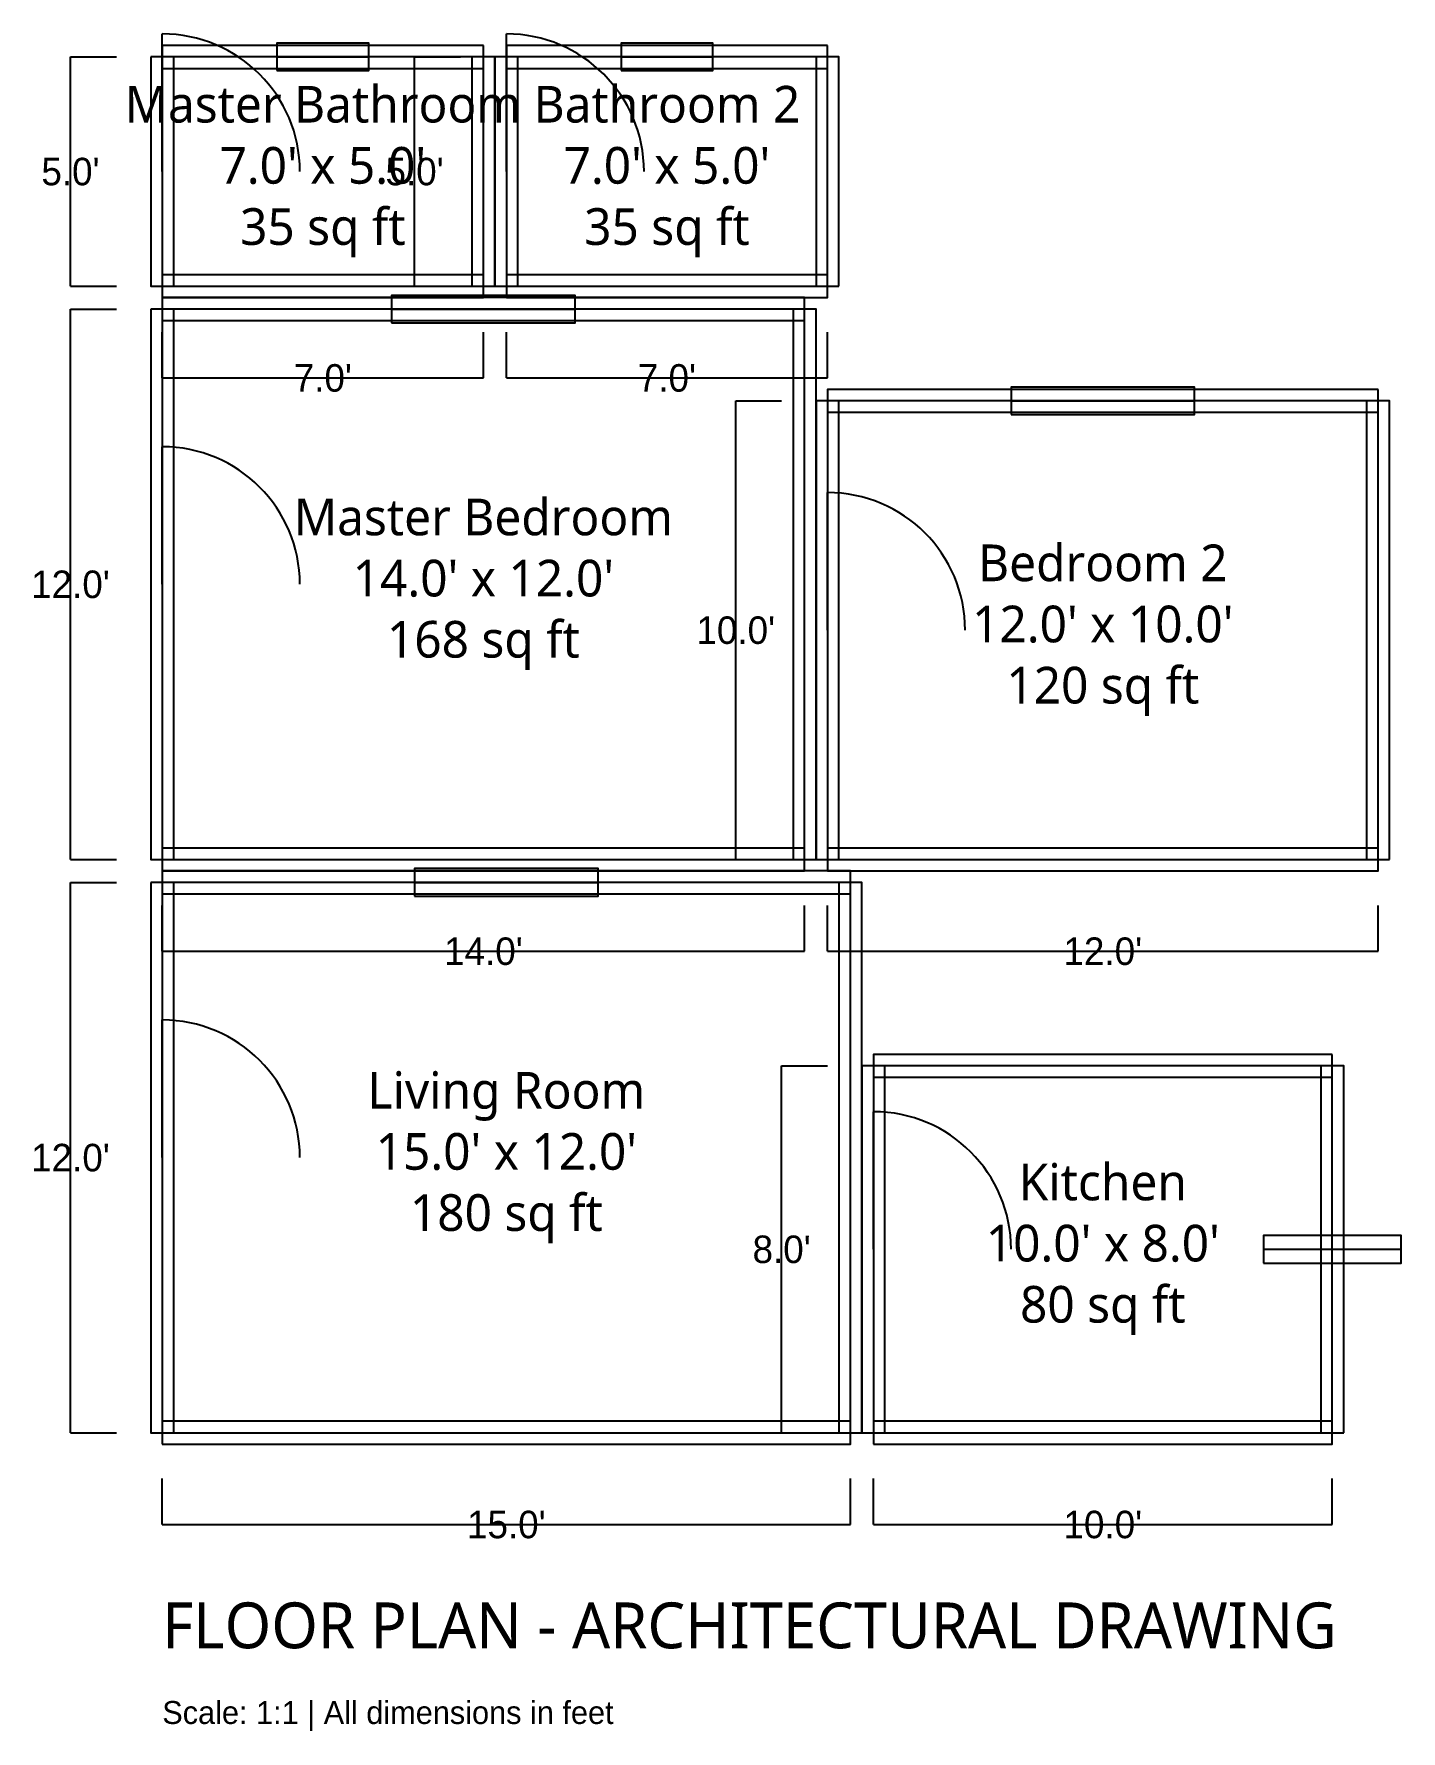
# Model space of a CAD drawing. Header units: metres. Extents: x -2.8 to 27, y -6.5 to 30.5.
import ezdxf
from ezdxf.enums import TextEntityAlignment as Align

# ---------------------------------------------------------------- set-up
doc = ezdxf.new("R2010")
doc.units = ezdxf.units.M
for name, color, linetype in [('ANNOTATIONS', 2, 'CONTINUOUS'), ('DIMENSIONS', 3, 'CONTINUOUS'), ('DOORS', 4, 'CONTINUOUS'), ('ROOM_LABELS', 1, 'CONTINUOUS'), ('WALLS', 7, 'CONTINUOUS'), ('WINDOWS', 5, 'CONTINUOUS')]:
    doc.layers.add(name, color=color, linetype=linetype)
doc.styles.add('OpenSans', font='OpenSans-Regular.ttf')

msp = doc.modelspace()

# ---------------------------------------------------------------- linework, layer by layer
at = {"layer": 'ANNOTATIONS', "color": 2}
for points in [[(0, 25), (7, 25), (7, 30), (0, 30)], [(7.5, 25), (14.5, 25), (14.5, 30), (7.5, 30)], [(0, 12.5), (14, 12.5), (14, 24.5), (0, 24.5)], [(14.5, 12.5), (26.5, 12.5), (26.5, 22.5), (14.5, 22.5)], [(0, 0), (15, 0), (15, 12), (0, 12)], [(15.5, 0), (25.5, 0), (25.5, 8), (15.5, 8)]]:
    msp.add_lwpolyline(points, close=True, dxfattribs=at)
at = {"layer": 'DIMENSIONS'}
for p, q in [((-2, 25), (-2, 30)), ((-2, 30), (-1, 30)), ((5.5, 25), (5.5, 30)), ((5.5, 30), (6.5, 30)), ((-2, 25), (-1, 25)), ((5.5, 25), (6.5, 25)), ((-2, 12.5), (-2, 24.5)), ((-2, 24.5), (-1, 24.5)), ((0, 23), (0, 24)), ((7, 23), (7, 24)), ((7.5, 23), (7.5, 24)), ((14.5, 23), (14.5, 24)), ((0, 23), (7, 23)), ((7.5, 23), (14.5, 23)), ((12.5, 12.5), (12.5, 22.5)), ((12.5, 22.5), (13.5, 22.5)), ((-2, 12.5), (-1, 12.5)), ((12.5, 12.5), (13.5, 12.5)), ((-2, 0), (-2, 12)), ((-2, 12), (-1, 12)), ((0, 10.5), (0, 11.5)), ((14, 10.5), (14, 11.5)), ((14.5, 10.5), (14.5, 11.5)), ((26.5, 10.5), (26.5, 11.5)), ((0, 10.5), (14, 10.5)), ((14.5, 10.5), (26.5, 10.5)), ((13.5, 0), (13.5, 8)), ((13.5, 8), (14.5, 8)), ((-2, 0), (-1, 0)), ((13.5, 0), (14.5, 0)), ((0, -2), (0, -1)), ((15, -2), (15, -1)), ((15.5, -2), (15.5, -1)), ((25.5, -2), (25.5, -1)), ((0, -2), (15, -2)), ((15.5, -2), (25.5, -2))]:
    msp.add_line(p, q, dxfattribs=at)
at = {"layer": 'DOORS'}
for p, q in [((0, 27.5), (0, 30.5)), ((7.5, 27.5), (7.5, 30.5)), ((0, 18.5), (0, 21.5)), ((14.5, 17.5), (14.5, 20.5)), ((0, 6), (0, 9)), ((15.5, 4), (15.5, 7))]:
    msp.add_line(p, q, dxfattribs=at)
for centre in [(0, 27.5), (7.5, 27.5), (0, 18.5), (14.5, 17.5), (0, 6), (15.5, 4)]:
    msp.add_arc(centre, 3, 0, 90, dxfattribs=at)
at = {"layer": 'WALLS'}
for points in [[(-0.25, 30), (-0.25, 25), (0.25, 25), (0.25, 30)], [(7, 30.25), (0, 30.25), (0, 29.75), (7, 29.75)], [(7.25, 25), (7.25, 30), (6.75, 30), (6.75, 25)], [(7.25, 30), (7.25, 25), (7.75, 25), (7.75, 30)], [(14.5, 30.25), (7.5, 30.25), (7.5, 29.75), (14.5, 29.75)], [(14.75, 25), (14.75, 30), (14.25, 30), (14.25, 25)], [(0, 24.75), (7, 24.75), (7, 25.25), (0, 25.25)], [(7.5, 24.75), (14.5, 24.75), (14.5, 25.25), (7.5, 25.25)], [(-0.25, 24.5), (-0.25, 12.5), (0.25, 12.5), (0.25, 24.5)], [(14, 24.75), (0, 24.75), (0, 24.25), (14, 24.25)], [(14.25, 12.5), (14.25, 24.5), (13.75, 24.5), (13.75, 12.5)], [(26.5, 22.75), (14.5, 22.75), (14.5, 22.25), (26.5, 22.25)], [(14.25, 22.5), (14.25, 12.5), (14.75, 12.5), (14.75, 22.5)], [(26.75, 12.5), (26.75, 22.5), (26.25, 22.5), (26.25, 12.5)], [(0, 12.25), (14, 12.25), (14, 12.75), (0, 12.75)], [(14.5, 12.25), (26.5, 12.25), (26.5, 12.75), (14.5, 12.75)], [(15, 12.25), (0, 12.25), (0, 11.75), (15, 11.75)], [(-0.25, 12), (-0.25, 0), (0.25, 0), (0.25, 12)], [(15.25, 0), (15.25, 12), (14.75, 12), (14.75, 0)], [(25.5, 8.25), (15.5, 8.25), (15.5, 7.75), (25.5, 7.75)], [(15.25, 8), (15.25, 0), (15.75, 0), (15.75, 8)], [(25.75, 0), (25.75, 8), (25.25, 8), (25.25, 0)], [(0, -0.25), (15, -0.25), (15, 0.25), (0, 0.25)], [(15.5, -0.25), (25.5, -0.25), (25.5, 0.25), (15.5, 0.25)]]:
    msp.add_lwpolyline(points, close=True, dxfattribs=at)
at = {"layer": 'WINDOWS'}
for p, q in [((2.5, 30), (4.5, 30)), ((10, 30), (12, 30)), ((5, 24.5), (9, 24.5)), ((18.5, 22.5), (22.5, 22.5)), ((5.5, 12), (9.5, 12)), ((24, 4), (27, 4))]:
    msp.add_line(p, q, dxfattribs=at)
for points in [[(2.5, 29.7), (4.5, 29.7), (4.5, 30.3), (2.5, 30.3)], [(10, 29.7), (12, 29.7), (12, 30.3), (10, 30.3)], [(5, 24.2), (9, 24.2), (9, 24.8), (5, 24.8)], [(18.5, 22.2), (22.5, 22.2), (22.5, 22.8), (18.5, 22.8)], [(5.5, 11.7), (9.5, 11.7), (9.5, 12.3), (5.5, 12.3)], [(24, 3.7), (27, 3.7), (27, 4.3), (24, 4.3)]]:
    msp.add_lwpolyline(points, close=True, dxfattribs=at)

# ---------------------------------------------------------------- texts
at = {"layer": 'ANNOTATIONS', "style": 'OpenSans'}
msp.add_text('FLOOR PLAN - ARCHITECTURAL DRAWING', height=1, dxfattribs=at).set_placement((0, -5), align=Align.BOTTOM_LEFT)
at = {"layer": 'ANNOTATIONS'}
msp.add_text('Scale: 1:1 | All dimensions in feet', height=0.5, dxfattribs=at).set_placement((0, -6.5), align=Align.BOTTOM_LEFT)
at = {"layer": 'DIMENSIONS'}
for s, p in [("5.0'", (-2, 27.5)), ("5.0'", (5.5, 27.5)), ("7.0'", (3.5, 23)), ("7.0'", (11, 23)), ("12.0'", (-2, 18.5)), ("10.0'", (12.5, 17.5)), ("14.0'", (7, 10.5)), ("12.0'", (20.5, 10.5)), ("12.0'", (-2, 6)), ("8.0'", (13.5, 4)), ("15.0'", (7.5, -2)), ("10.0'", (20.5, -2))]:
    msp.add_text(s, height=0.6, dxfattribs=at).set_placement(p, align=Align.MIDDLE_CENTER)
at = {"layer": 'ROOM_LABELS', "char_height": 0.8, "attachment_point": 5, "style": 'OpenSans'}
for s, insert in [("Master Bathroom\\P7.0' x 5.0'\\P35 sq ft", (3.5, 27.5)), ("Bathroom 2\\P7.0' x 5.0'\\P35 sq ft", (11, 27.5)), ("Master Bedroom\\P14.0' x 12.0'\\P168 sq ft", (7, 18.5)), ("Bedroom 2\\P12.0' x 10.0'\\P120 sq ft", (20.5, 17.5)), ("Living Room\\P15.0' x 12.0'\\P180 sq ft", (7.5, 6)), ("Kitchen\\P10.0' x 8.0'\\P80 sq ft", (20.5, 4))]:
    msp.add_mtext(s, dxfattribs=dict(at, insert=insert))

doc.saveas('drawing.dxf')
